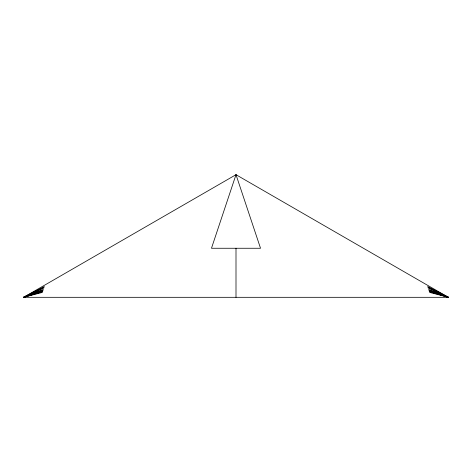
<?xml version="1.0" encoding="UTF-8"?>
<svg xmlns="http://www.w3.org/2000/svg" width="472" height="472" viewBox="0 0 472 472"><rect width="100%" height="100%" fill="white"/><g stroke="black" fill="none" stroke-linecap="round" stroke-linejoin="round"><path stroke-width="0.71" d="M44.35 286.522L23.6 297.313L448.4 297.313L236 174.687L23.6 297.313L42.386 292.41M44.102 287.259L23.6 297.313L42.633 291.672M43.861 287.997L23.6 297.313L42.875 290.941M43.371 289.466L23.6 297.313L43.123 290.203M429.614 292.41L448.4 297.313L427.65 286.522M429.367 291.672L448.4 297.313L427.897 287.259M429.125 290.941L448.4 297.313L428.139 287.997M428.877 290.203L448.4 297.313L428.629 289.466M236 248.26L236 297.313M236 174.687L211.474 248.26L260.526 248.26L236 174.687"/></g></svg>
